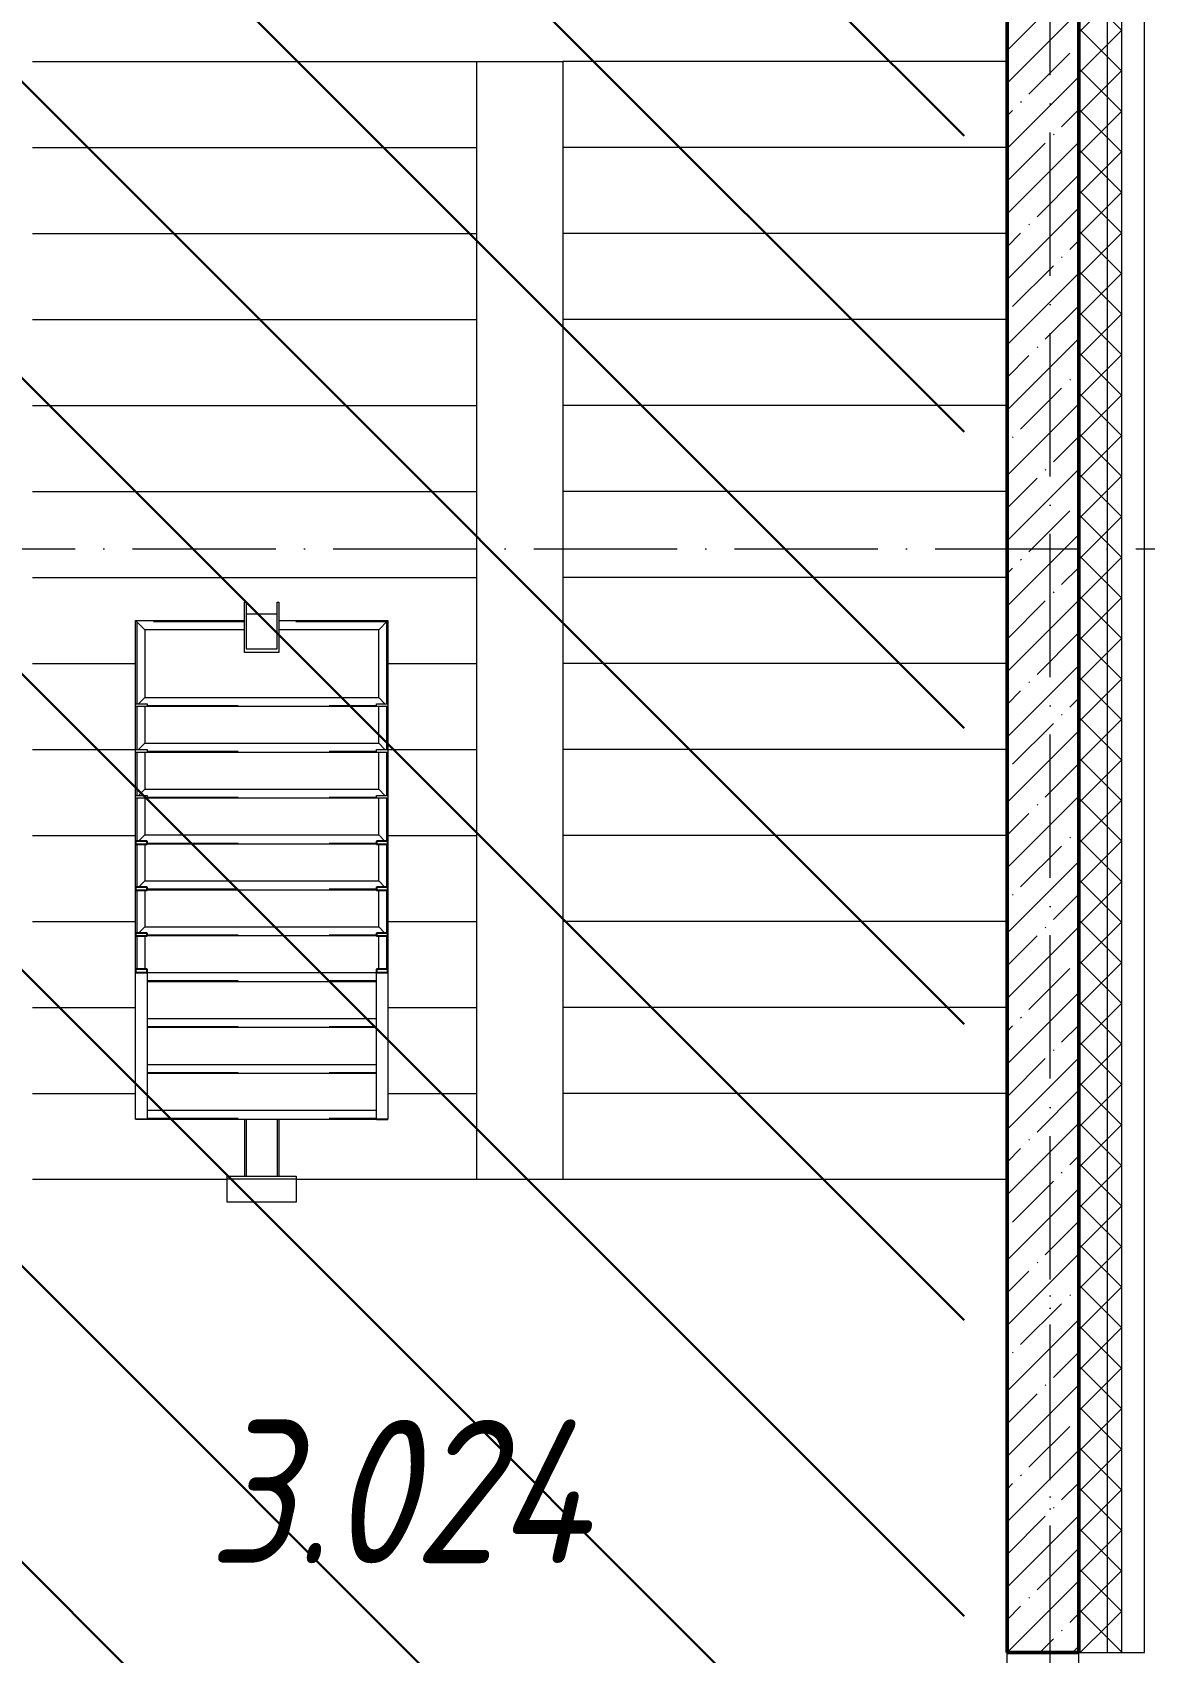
# Model space of a CAD drawing. Header units: millimetres. Extents: x -606178 to 312196, y -19338 to 632709.
# Drawn here: x -43115 to -39235, y 499875 to 505527 of the extents above; entities that cross this region are included whole.
import ezdxf

# ---------------------------------------------------------------- set-up
doc = ezdxf.new("R2010")
doc.units = ezdxf.units.MM
doc.linetypes.add('50_200_ШТРИХ_1Т_ш5_п1_п1_', pattern=[700, 500, -100, 0, -100])
doc.linetypes.add('Штрих', pattern=[635, 317.5, -317.5])
for name, color, linetype, lineweight in [('4) ЛЕстницы', 5, 'Continuous', 30), ('A-FLOR-____-OTLN', 7, 'Continuous', 9), ('A-GENM-____-HDLN', 7, 'Штрих', 9), ('A-GENM-____-MCUT', 7, 'Continuous', 25), ('A-GENM-____-OTLN', 7, 'Continuous', 9), ('A-WALL-____-MCUT', 7, 'Continuous', 13), ('A-WALL-____-MCUT-1', 7, 'Continuous', 9), ('A-WALL-____-MCUT-2', 7, 'Continuous', 50), ('A-WALL-____-OTLN', 7, 'Continuous', 9), ('A-WALL-____-PATT-1', 7, 'Continuous', 9), ('S-GRID-____-OTLN-1', 7, '50_200_ШТРИХ_1Т_ш5_п1_п1_', 9), ('S-STRS-____-OTLN-1', 7, 'Continuous', 9), ('Марки помещений', 7, 'Continuous', 9)]:
    doc.layers.add(name, color=color, linetype=linetype, lineweight=lineweight)
doc.styles.add('ISOCPEUR_I_2', font='isocpeui.ttf', dxfattribs={"width": 0.85, "height": 2.3})
pattern_1 = [(45, (-140714.89, 451794.26), (-70.71068, 70.71068), []), (135, (-140714.89, 451794.26), (-70.71068, -70.71068), [])]
pattern_2 = [(135, (-424485.6, 538657.7), (-516.3647, -516.3647), [])]

# ---------------------------------------------------------------- blocks, each defined once
blk = doc.blocks.new('ОМ_Труба_ГОСТ 8639-82 - ОМ_Труба_ГОСТ 8639-82-26350154-АР1_План отверстий 3 этажа в осях 1-64_Ю-ЯЯ')
at = {"layer": 'A-GENM-____-OTLN'}
for p, q in [((9439.1, 57971), (9439.1, 58091)), ((9439.1, 58091), (9614.1, 58091)), ((9614.1, 58085), (9451.2, 58085)), ((9451.2, 58085), (9451.2, 57977)), ((9574, 58085), (9574, 57977)), ((9614.1, 58091), (9614.1, 58085)), ((9614.1, 57971), (9439.1, 57971)), ((9451.2, 57977), (9614.1, 57977)), ((9614.1, 57977), (9614.1, 57971))]:
    blk.add_line(p, q, dxfattribs=at)
blk = doc.blocks.new('ОМ_Уголок_ГОСТ 8509-93 - ОМ_Уголок_ГОСТ 8509-93-26349651-АР1_План отверстий 3 этажа в осях 1-64_Ю-ЯЯ')
at = {"layer": 'A-GENM-____-HDLN'}
for p, q in [((4, -4), (380, -4)), ((500, -4), (876, -4))]:
    blk.add_line(p, q, dxfattribs=at)
at = {"layer": 'A-GENM-____-OTLN'}
for p, q in [((380, 0), (0, 0)), ((32, -32), (0, 0)), ((32, -32), (380, -32)), ((880, 0), (500, 0)), ((500, -32), (848, -32)), ((880, 0), (848, -32))]:
    blk.add_line(p, q, dxfattribs=at)
blk = doc.blocks.new('ОМ_Уголок_ГОСТ 8509-93 - ОМ_Уголок_ГОСТ 8509-93-V149-АР1_План отверстий 3 этажа в осях 1-64_Ю-ЯЯ')
at = {"layer": 'A-GENM-____-HDLN'}
blk.add_line((40, -4), (840, -4), dxfattribs=at)
at = {"layer": 'A-GENM-____-OTLN'}
for p, q in [((32, -32), (10, -10)), ((32, -32), (848, -32)), ((840, 0), (40, 0)), ((870, -10), (848, -32))]:
    blk.add_line(p, q, dxfattribs=at)
blk = doc.blocks.new('ОМ_Уголок_ГОСТ 8509-93 - ОМ_Уголок_ГОСТ 8509-93-19082047-АР1_План отверстий 3 этажа в осях 1-64_Ю-ЯЯ')
at = {"layer": 'A-GENM-____-HDLN'}
blk.add_line((10, -4), (296, -4), dxfattribs=at)
at = {"layer": 'A-GENM-____-OTLN'}
for p, q in [((300, 0), (10, 0)), ((32, -32), (10, -10)), ((32, -32), (268, -32)), ((300, 0), (268, -32))]:
    blk.add_line(p, q, dxfattribs=at)
blk = doc.blocks.new('ОМ_Уголок_ГОСТ 8509-93 - ОМ_Уголок_ГОСТ 8509-93-V150-АР1_План отверстий 3 этажа в осях 1-64_Ю-ЯЯ')
at = {"layer": 'A-GENM-____-HDLN'}
blk.add_line((4, -4), (290, -4), dxfattribs=at)
at = {"layer": 'A-GENM-____-OTLN'}
for p, q in [((290, 0), (0, 0)), ((32, -32), (0, 0)), ((32, -32), (268, -32)), ((290, -10), (268, -32))]:
    blk.add_line(p, q, dxfattribs=at)
blk = doc.blocks.new('ОМ_Уголок_ГОСТ 8509-93 - ОМ_Уголок_ГОСТ 8509-93-V151-АР1_План отверстий 3 этажа в осях 1-64_Ю-ЯЯ')
at = {"layer": 'A-GENM-____-HDLN'}
blk.add_line((10, -4), (160, -4), dxfattribs=at)
at = {"layer": 'A-GENM-____-OTLN'}
for p, q in [((160, 0), (10, 0)), ((32, -32), (10, -10)), ((32, -32), (160, -32))]:
    blk.add_line(p, q, dxfattribs=at)
blk = doc.blocks.new('ОМ_Уголок_ГОСТ 8509-93 - ОМ_Уголок_ГОСТ 8509-93-V152-АР1_План отверстий 3 этажа в осях 1-64_Ю-ЯЯ')
at = {"layer": 'A-GENM-____-HDLN'}
blk.add_line((140, -4), (290, -4), dxfattribs=at)
at = {"layer": 'A-GENM-____-OTLN'}
for p, q in [((290, 0), (140, 0)), ((140, -32), (268, -32)), ((290, -10), (268, -32))]:
    blk.add_line(p, q, dxfattribs=at)
blk = doc.blocks.new('ОМ_Уголок_ГОСТ 8509-93 - ОМ_Уголок_ГОСТ 8509-93-V153-АР1_План отверстий 3 этажа в осях 1-64_Ю-ЯЯ')
at = {"layer": 'A-GENM-____-HDLN'}
blk.add_line((40, -4), (840, -4), dxfattribs=at)
at = {"layer": 'A-GENM-____-OTLN'}
for p, q in [((840, 0), (40, 0)), ((40, -32), (840, -32))]:
    blk.add_line(p, q, dxfattribs=at)
blk = doc.blocks.new('ОМ_Уголок_ГОСТ 8509-93 - ОМ_Уголок_ГОСТ 8509-93-V154-АР1_План отверстий 3 этажа в осях 1-64_Ю-ЯЯ')
at = {"layer": 'A-GENM-____-HDLN'}
blk.add_line((44.3, -4), (160, -4), dxfattribs=at)
at = {"layer": 'A-GENM-____-OTLN'}
for p, q in [((160, 0), (44.3, 0)), ((44.3, -32), (160, -32))]:
    blk.add_line(p, q, dxfattribs=at)
blk = doc.blocks.new('ОМ_Уголок_ГОСТ 8509-93 - ОМ_Уголок_ГОСТ 8509-93-V155-АР1_План отверстий 3 этажа в осях 1-64_Ю-ЯЯ')
at = {"layer": 'A-GENM-____-HDLN'}
blk.add_line((140, -4), (255.7, -4), dxfattribs=at)
at = {"layer": 'A-GENM-____-OTLN'}
for p, q in [((255.7, 0), (140, 0)), ((140, -32), (255.7, -32))]:
    blk.add_line(p, q, dxfattribs=at)
blk = doc.blocks.new('ОМ_Уголок_ГОСТ 8509-93 - ОМ_Уголок_ГОСТ 8509-93-V163-АР1_План отверстий 3 этажа в осях 1-64_Ю-ЯЯ')
at = {"layer": 'A-GENM-____-HDLN'}
blk.add_line((40, -4), (840, -4), dxfattribs=at)
at = {"layer": 'A-GENM-____-OTLN'}
for p, q in [((840, 0), (0, 0)), ((1.3, -1.3), (0, 0)), ((40, -32), (840, -32))]:
    blk.add_line(p, q, dxfattribs=at)
blk = doc.blocks.new('ОМ_Труба_ГОСТ 8639-82 - ОМ_Труба_ГОСТ 8639-82-26527904-АР1_План отверстий 3 этажа в осях 1-64_Ю-ЯЯ')
at = {"layer": 'A-GENM-____-HDLN'}
for p, q in [((7810, 58085), (7611.5, 58085)), ((7810, 57977), (7611.5, 57977))]:
    blk.add_line(p, q, dxfattribs=at)
at = {"layer": 'A-GENM-____-OTLN'}
for p, q in [((7810, 58091), (7611.5, 58091)), ((7810, 57971), (7611.5, 57971))]:
    blk.add_line(p, q, dxfattribs=at)
blk = doc.blocks.new('ОМ_Уголок_ГОСТ 8510-86 - ОМ_Уголок_ГОСТ 8510-86-19082066-АР1_План отверстий 3 этажа в осях 1-64_Ю-ЯЯ')
at = {"layer": 'A-GENM-____-OTLN'}
for p, q in [((0, 0), (0, -90)), ((240, 0), (0, 0)), ((0, -10), (240, -10)), ((240, -90), (240, 0)), ((0, -90), (240, -90))]:
    blk.add_line(p, q, dxfattribs=at)
blk = doc.blocks.new('ОМ_Полоса_Трапеция прямоугольная_Прокат_ГОСТ 103-2006 - ОМ_Полоса_Трапеция прямоугольная_Прокат_ГОСТ 103-2006-19082130-АР1_План отверстий 3 этажа в осях 1-64_Ю-ЯЯ')
at = {"layer": 'A-GENM-____-OTLN'}
for p, q in [((9250, 58471), (9260, 58471)), ((9250, 58431), (9250, 58471)), ((9260, 58471), (9260, 58431)), ((9260, 58431), (9250, 58431))]:
    blk.add_line(p, q, dxfattribs=at)
blk = doc.blocks.new('ОМ_Полоса_Трапеция прямоугольная_Прокат_ГОСТ 103-2006 - ОМ_Полоса_Трапеция прямоугольная_Прокат_ГОСТ 103-2006-V157-АР1_План отверстий 3 этажа в осях 1-64_Ю-ЯЯ')
at = {"layer": 'A-GENM-____-MCUT'}
for p, q in [((8780, 58471), (8770, 58471)), ((8770, 58471), (8770, 58431)), ((8780, 58431), (8780, 58471)), ((8770, 58431), (8780, 58431))]:
    blk.add_line(p, q, dxfattribs=at)
blk = doc.blocks.new('ОМ_Полоса_Трапеция прямоугольная_Прокат_ГОСТ 103-2006 - ОМ_Полоса_Трапеция прямоугольная_Прокат_ГОСТ 103-2006-V158-АР1_План отверстий 3 этажа в осях 1-64_Ю-ЯЯ')
at = {"layer": 'A-GENM-____-MCUT'}
for p, q in [((8620, 58471), (8610, 58471)), ((8610, 58471), (8610, 58431)), ((8620, 58431), (8620, 58471)), ((8610, 58431), (8620, 58431))]:
    blk.add_line(p, q, dxfattribs=at)
blk = doc.blocks.new('ОМ_Полоса_Трапеция прямоугольная_Прокат_ГОСТ 103-2006 - ОМ_Полоса_Трапеция прямоугольная_Прокат_ГОСТ 103-2006-V159-АР1_План отверстий 3 этажа в осях 1-64_Ю-ЯЯ')
at = {"layer": 'A-GENM-____-MCUT'}
for p, q in [((8460, 58471), (8450, 58471)), ((8450, 58471), (8450, 58431)), ((8460, 58431), (8460, 58471)), ((8450, 58431), (8460, 58431))]:
    blk.add_line(p, q, dxfattribs=at)
blk = doc.blocks.new('ОМ_Полоса_Прокат_ГОСТ 103-2006 - ОМ_Полоса_Прокат_ГОСТ 103-2006-20723456-АР1_План отверстий 3 этажа в осях 1-64_Ю-ЯЯ')
at = {"layer": 'A-GENM-____-MCUT'}
for p, q in [((8334.3, 58471), (8322.8, 58471)), ((8322.8, 58471), (8322.8, 58431)), ((8334.3, 58431), (8334.3, 58471)), ((8322.8, 58431), (8334.3, 58431))]:
    blk.add_line(p, q, dxfattribs=at)
at = {"layer": 'A-GENM-____-OTLN'}
for p, q in [((7811.3, 58431), (7811.3, 58471)), ((7811.3, 58471), (8322.8, 58471)), ((8322.8, 58431), (7811.3, 58431))]:
    blk.add_line(p, q, dxfattribs=at)
blk = doc.blocks.new('ОМ_Полоса_Трапеция прямоугольная_Прокат_ГОСТ 103-2006 - ОМ_Полоса_Трапеция прямоугольная_Прокат_ГОСТ 103-2006-19082170-АР1_План отверстий 3 этажа в осях 1-64_Ю-ЯЯ')
at = {"layer": 'A-GENM-____-OTLN'}
for p, q in [((9250, 57631), (9260, 57631)), ((9250, 57591), (9250, 57631)), ((9260, 57591), (9250, 57591)), ((9260, 57631), (9260, 57591))]:
    blk.add_line(p, q, dxfattribs=at)
blk = doc.blocks.new('ОМ_Полоса_Трапеция прямоугольная_Прокат_ГОСТ 103-2006 - ОМ_Полоса_Трапеция прямоугольная_Прокат_ГОСТ 103-2006-V160-АР1_План отверстий 3 этажа в осях 1-64_Ю-ЯЯ')
at = {"layer": 'A-GENM-____-MCUT'}
for p, q in [((8780, 57631), (8770, 57631)), ((8770, 57631), (8770, 57591)), ((8770, 57591), (8780, 57591)), ((8780, 57591), (8780, 57631))]:
    blk.add_line(p, q, dxfattribs=at)
blk = doc.blocks.new('ОМ_Полоса_Трапеция прямоугольная_Прокат_ГОСТ 103-2006 - ОМ_Полоса_Трапеция прямоугольная_Прокат_ГОСТ 103-2006-V161-АР1_План отверстий 3 этажа в осях 1-64_Ю-ЯЯ')
at = {"layer": 'A-GENM-____-MCUT'}
for p, q in [((8620, 57631), (8610, 57631)), ((8610, 57631), (8610, 57591)), ((8610, 57591), (8620, 57591)), ((8620, 57591), (8620, 57631))]:
    blk.add_line(p, q, dxfattribs=at)
blk = doc.blocks.new('ОМ_Полоса_Трапеция прямоугольная_Прокат_ГОСТ 103-2006 - ОМ_Полоса_Трапеция прямоугольная_Прокат_ГОСТ 103-2006-V162-АР1_План отверстий 3 этажа в осях 1-64_Ю-ЯЯ')
at = {"layer": 'A-GENM-____-MCUT'}
for p, q in [((8460, 57631), (8450, 57631)), ((8450, 57631), (8450, 57591)), ((8450, 57591), (8460, 57591)), ((8460, 57591), (8460, 57631))]:
    blk.add_line(p, q, dxfattribs=at)
blk = doc.blocks.new('ОМ_Полоса_Прокат_ГОСТ 103-2006 - ОМ_Полоса_Прокат_ГОСТ 103-2006-19082171-АР1_План отверстий 3 этажа в осях 1-64_Ю-ЯЯ')
at = {"layer": 'A-GENM-____-OTLN'}
for p, q in [((98800, 49942.4), (98800, 49941)), ((98800, 49941), (98840, 49941)), ((98840, 49941), (98840, 49942.4))]:
    blk.add_line(p, q, dxfattribs=at)
blk = doc.blocks.new('ОМ_Полоса_Прокат_ГОСТ 103-2006 - ОМ_Полоса_Прокат_ГОСТ 103-2006-20723498-АР1_План отверстий 3 этажа в осях 1-64_Ю-ЯЯ')
at = {"layer": 'A-GENM-____-MCUT'}
for p, q in [((8334.3, 57631), (8322.8, 57631)), ((8322.8, 57631), (8322.8, 57591)), ((8322.8, 57591), (8334.3, 57591)), ((8334.3, 57591), (8334.3, 57631))]:
    blk.add_line(p, q, dxfattribs=at)
at = {"layer": 'A-GENM-____-OTLN'}
for p, q in [((7811.3, 57591), (7811.3, 57631)), ((7811.3, 57631), (8322.8, 57631)), ((8322.8, 57591), (7811.3, 57591))]:
    blk.add_line(p, q, dxfattribs=at)

msp = doc.modelspace()

# ---------------------------------------------------------------- hatches: boundary and pattern name
at = {"layer": '4) ЛЕстницы'}
h = msp.add_hatch(dxfattribs=at)
h.set_pattern_fill('ANSI31', color=256, scale=230, angle=90)
h.set_pattern_definition(pattern_2)
h.paths.add_polyline_path([(-43264.891, 501075.3011), (-43264.891, 506975.3011), (-39864.891, 506975.3011), (-39864.891, 501075.3011)])
h = msp.add_hatch(dxfattribs=at)
h.set_pattern_fill('ANSI31', color=256, scale=230, angle=90)
h.set_pattern_definition(pattern_2)
h.paths.add_polyline_path([(-47364.891, 499025.3011), (-47364.891, 501075.3011), (-39864.891, 501075.3011), (-39864.891, 499025.3011)])
at = {"layer": 'A-WALL-____-PATT-1'}
h = msp.add_hatch(dxfattribs=at)
h.set_pattern_fill('FP_4', color=256, style=0, pattern_type=2)
h.set_pattern_definition(pattern_1)
h.paths.add_polyline_path([(-39464.891, 498590.3011), (-39364.891, 498590.3011), (-39364.891, 498875.3011), (-39464.891, 498875.3011)], flags=0)
h.paths.add_polyline_path([(-39364.891, 499875.3011), (-39364.891, 507575.3011), (-39458.891, 507575.3011), (-39458.891, 507500.3011), (-39464.891, 507500.3011), (-39464.891, 499875.3011)], flags=0)
h.paths.add_polyline_path([(-39458.891, 521275.3011), (-39364.891, 521275.3011), (-39364.891, 522525.3011), (-39458.891, 522525.3011), (-39458.891, 522450.3011), (-39464.891, 522450.3011), (-39464.891, 521350.3011), (-39458.891, 521350.3011), (-39458.891, 521281.3011)], flags=0)
h.paths.add_polyline_path([(-39364.891, 524325.3011), (-39364.891, 525525.3011), (-39464.891, 525525.3011), (-39464.891, 524400.3011), (-39458.891, 524400.3011), (-39458.891, 524325.3011)], flags=0)
h.paths.add_polyline_path([(-39364.891, 527325.3011), (-39364.891, 528525.3011), (-39458.891, 528525.3011), (-39458.891, 528450.3011), (-39464.891, 528450.3011), (-39464.891, 527400.3011), (-39458.891, 527400.3011), (-39458.891, 527325.3011)], flags=0)
h.paths.add_polyline_path([(-39364.891, 530325.3011), (-39364.891, 531525.3011), (-39458.891, 531525.3011), (-39458.891, 531450.3011), (-39464.891, 531450.3011), (-39464.891, 530400.3011), (-39458.891, 530400.3011), (-39458.891, 530325.3011)], flags=0)
h.paths.add_polyline_path([(-39364.891, 533325.3011), (-39364.891, 537475.3011), (-39464.891, 537475.3011), (-39464.891, 533325.3011)], flags=0)
h = msp.add_hatch(dxfattribs=at)
h.set_pattern_fill('FP_4', color=256, style=0, pattern_type=2)
h.set_pattern_definition(pattern_1)
h.paths.add_polyline_path([(-39314.891, 498590.3011), (-39314.891, 498875.3011), (-39364.891, 498875.3011), (-39364.891, 498590.3011)], flags=0)
h.paths.add_polyline_path([(-39314.891, 499875.3011), (-39314.891, 507575.3011), (-39364.891, 507575.3011), (-39364.891, 499875.3011)], flags=0)
h.paths.add_polyline_path([(-39314.891, 521275.3011), (-39314.891, 522525.3011), (-39364.891, 522525.3011), (-39364.891, 521275.3011)], flags=0)
h.paths.add_polyline_path([(-39314.891, 524325.3011), (-39314.891, 525525.3011), (-39364.891, 525525.3011), (-39364.891, 524325.3011)], flags=0)
h.paths.add_polyline_path([(-39364.891, 527325.3011), (-39314.891, 527325.3011), (-39314.891, 528525.3011), (-39364.891, 528525.3011), (-39364.891, 528391.5333)], flags=0)
h.paths.add_polyline_path([(-39314.891, 530325.3011), (-39314.891, 531525.3011), (-39364.891, 531525.3011), (-39364.891, 530325.3011)], flags=0)
h.paths.add_polyline_path([(-39364.891, 533325.3011), (-39314.891, 533325.3011), (-39314.891, 537475.3011), (-39364.891, 537475.3011)], flags=0)
h = msp.add_hatch(dxfattribs=at)
h.set_pattern_fill('FP_12', color=256, style=0, pattern_type=2)
h.set_pattern_definition([(45, (-140714.89, 451794.26), (-114.04925, 114.04925), []), (45, (-140600.84, 451794.26), (-114.04925, 114.04925), [201.612, -40.322, 3.353, -36.97])])
h.paths.add_polyline_path([(-39464.891, 499875.3011), (-39464.891, 506975.3011), (-39714.891, 506975.3011), (-39714.891, 499875.3011)], flags=0)

# ---------------------------------------------------------------- linework, layer by layer
at = {"layer": 'A-FLOR-____-OTLN'}
for p, q in [((-42434.891, 501525.3011), (-43114.891, 501525.3011)), ((-39714.891, 501525.3011), (-42194.891, 501525.3011))]:
    msp.add_line(p, q, dxfattribs=at)
at = {"layer": 'A-WALL-____-MCUT'}
for p, q in [((-39234.891, 499875.3011), (-39234.891, 507575.3011)), ((-39464.891, 499875.3011), (-39234.891, 499875.3011))]:
    msp.add_line(p, q, dxfattribs=at)
at = {"layer": 'A-WALL-____-MCUT-1'}
for p, q in [((-39364.891, 499875.3011), (-39364.891, 507575.3011)), ((-39314.891, 499875.3011), (-39314.891, 507575.3011))]:
    msp.add_line(p, q, dxfattribs=at)
at = {"layer": 'A-WALL-____-MCUT-2'}
for p, q in [((-39714.891, 506975.3011), (-39714.891, 499875.3011)), ((-39464.891, 506975.3011), (-39464.891, 499875.3011)), ((-39714.891, 499875.3011), (-39464.891, 499875.3011))]:
    msp.add_line(p, q, dxfattribs=at)
at = {"layer": 'A-WALL-____-OTLN'}
for p, q in [((-39714.891, 498875.3011), (-39714.891, 499875.3011)), ((-39464.891, 498875.3011), (-39464.891, 499875.3011))]:
    msp.add_line(p, q, dxfattribs=at)
at = {"layer": 'S-GRID-____-OTLN-1'}
for p, q in [((-39564.891, 491375.8881), (-39564.891, 542687.1106)), ((-71470.2533, 503725.3011), (-36640.4843, 503725.3011)), ((-39564.891, 447311.6528), (-39564.891, 501675.2188)), ((-39564.891, 447311.6528), (-39564.891, 501675.2188))]:
    msp.add_line(p, q, dxfattribs=at)
at = {"layer": 'S-STRS-____-OTLN-1'}
for p, q in [((-43114.891, 505425.3011), (-41564.891, 505425.3011)), ((-43114.891, 505425.3011), (-41564.891, 505425.3011)), ((-41564.891, 505425.3011), (-41264.891, 505425.3011)), ((-41564.891, 505125.3011), (-41564.891, 505425.3011)), ((-39714.891, 505425.3011), (-41264.891, 505425.3011)), ((-41264.891, 505425.3011), (-41264.891, 505125.3011)), ((-39714.891, 505425.3011), (-41264.891, 505425.3011)), ((-43114.891, 505125.3011), (-41564.891, 505125.3011)), ((-43114.891, 505125.3011), (-41564.891, 505125.3011)), ((-41564.891, 504825.3011), (-41564.891, 505125.3011)), ((-41264.891, 505125.3011), (-41264.891, 504825.3011)), ((-39714.891, 505125.3011), (-41264.891, 505125.3011)), ((-39714.891, 505125.3011), (-41264.891, 505125.3011)), ((-43114.891, 504825.3011), (-41564.891, 504825.3011)), ((-43114.891, 504825.3011), (-41564.891, 504825.3011)), ((-41564.891, 504525.3011), (-41564.891, 504825.3011)), ((-41264.891, 504825.3011), (-41264.891, 504525.3011)), ((-39714.891, 504825.3011), (-41264.891, 504825.3011)), ((-39714.891, 504825.3011), (-41264.891, 504825.3011)), ((-43114.891, 504525.3011), (-41564.891, 504525.3011)), ((-43114.891, 504525.3011), (-41564.891, 504525.3011)), ((-41564.891, 504225.3011), (-41564.891, 504525.3011)), ((-41264.891, 504525.3011), (-41264.891, 504225.3011)), ((-39714.891, 504525.3011), (-41264.891, 504525.3011)), ((-39714.891, 504525.3011), (-41264.891, 504525.3011)), ((-43114.891, 504225.3011), (-41564.891, 504225.3011)), ((-43114.891, 504225.3011), (-41564.891, 504225.3011)), ((-41564.891, 503925.3011), (-41564.891, 504225.3011)), ((-41264.891, 504225.3011), (-41264.891, 503925.3011)), ((-39714.891, 504225.3011), (-41264.891, 504225.3011)), ((-39714.891, 504225.3011), (-41264.891, 504225.3011)), ((-43114.891, 503925.3011), (-41564.891, 503925.3011)), ((-43114.891, 503925.3011), (-41564.891, 503925.3011)), ((-41564.891, 503625.3011), (-41564.891, 503925.3011)), ((-41264.891, 503925.3011), (-41264.891, 503625.3011)), ((-39714.891, 503925.3011), (-41264.891, 503925.3011)), ((-39714.891, 503925.3011), (-41264.891, 503925.3011)), ((-43114.891, 503625.3011), (-41564.891, 503625.3011)), ((-43114.891, 503625.3011), (-41564.891, 503625.3011)), ((-41564.891, 503325.3011), (-41564.891, 503625.3011)), ((-41264.891, 503625.3011), (-41264.891, 503325.3011)), ((-39714.891, 503625.3011), (-41264.891, 503625.3011)), ((-39714.891, 503625.3011), (-41264.891, 503625.3011)), ((-43114.891, 503325.3011), (-42754.891, 503325.3011)), ((-43114.891, 503325.3011), (-42754.891, 503325.3011)), ((-41874.891, 503325.3011), (-41564.891, 503325.3011)), ((-41874.891, 503325.3011), (-41564.891, 503325.3011)), ((-41564.891, 503025.3011), (-41564.891, 503325.3011)), ((-41264.891, 503325.3011), (-41264.891, 503025.3011)), ((-39714.891, 503325.3011), (-41264.891, 503325.3011)), ((-39714.891, 503325.3011), (-41264.891, 503325.3011)), ((-43114.891, 503025.3011), (-42754.891, 503025.3011)), ((-43114.891, 503025.3011), (-42754.891, 503025.3011)), ((-41874.891, 503025.3011), (-41564.891, 503025.3011)), ((-41874.891, 503025.3011), (-41564.891, 503025.3011)), ((-41564.891, 502725.3011), (-41564.891, 503025.3011)), ((-41264.891, 503025.3011), (-41264.891, 502725.3011)), ((-39714.891, 503025.3011), (-41264.891, 503025.3011)), ((-39714.891, 503025.3011), (-41264.891, 503025.3011)), ((-43114.891, 502725.3011), (-42754.891, 502725.3011)), ((-43114.891, 502725.3011), (-42754.891, 502725.3011)), ((-41874.891, 502725.3011), (-41564.891, 502725.3011)), ((-41874.891, 502725.3011), (-41564.891, 502725.3011)), ((-41564.891, 502425.3011), (-41564.891, 502725.3011)), ((-41264.891, 502725.3011), (-41264.891, 502425.3011)), ((-39714.891, 502725.3011), (-41264.891, 502725.3011)), ((-39714.891, 502725.3011), (-41264.891, 502725.3011)), ((-43114.891, 502425.3011), (-42754.891, 502425.3011)), ((-43114.891, 502425.3011), (-42754.891, 502425.3011)), ((-41874.891, 502425.3011), (-41564.891, 502425.3011)), ((-41874.891, 502425.3011), (-41564.891, 502425.3011)), ((-41564.891, 502125.3011), (-41564.891, 502425.3011)), ((-41264.891, 502425.3011), (-41264.891, 502125.3011)), ((-39714.891, 502425.3011), (-41264.891, 502425.3011)), ((-39714.891, 502425.3011), (-41264.891, 502425.3011)), ((-43114.891, 502125.3011), (-42754.891, 502125.3011)), ((-43114.891, 502125.3011), (-42754.891, 502125.3011)), ((-41874.891, 502125.3011), (-41564.891, 502125.3011)), ((-41874.891, 502125.3011), (-41564.891, 502125.3011)), ((-41564.891, 501825.3011), (-41564.891, 502125.3011)), ((-41264.891, 502125.3011), (-41264.891, 501825.3011)), ((-39714.891, 502125.3011), (-41264.891, 502125.3011)), ((-39714.891, 502125.3011), (-41264.891, 502125.3011)), ((-43114.891, 501825.3011), (-42754.891, 501825.3011)), ((-43114.891, 501825.3011), (-42754.891, 501825.3011)), ((-41874.891, 501825.3011), (-41564.891, 501825.3011)), ((-41874.891, 501825.3011), (-41564.891, 501825.3011)), ((-41564.891, 501525.3011), (-41564.891, 501825.3011)), ((-41264.891, 501825.3011), (-41264.891, 501525.3011)), ((-39714.891, 501825.3011), (-41264.891, 501825.3011)), ((-39714.891, 501825.3011), (-41264.891, 501825.3011)), ((-39714.891, 501525.3011), (-41264.891, 501525.3011))]:
    msp.add_line(p, q, dxfattribs=at)

# ---------------------------------------------------------------- block references
at = {"layer": 'A-GENM-____-OTLN', "rotation": 89.99999999999987}
for name, p in [('ОМ_Труба_ГОСТ 8639-82 - ОМ_Труба_ГОСТ 8639-82-26350154-АР1_План отверстий 3 этажа в осях 1-64_Ю-ЯЯ', (15716.151, 493925.3011)), ('ОМ_Полоса_Трапеция прямоугольная_Прокат_ГОСТ 103-2006 - ОМ_Полоса_Трапеция прямоугольная_Прокат_ГОСТ 103-2006-19082130-АР1_План отверстий 3 этажа в осях 1-64_Ю-ЯЯ', (15716.151, 493925.3011)), ('ОМ_Полоса_Трапеция прямоугольная_Прокат_ГОСТ 103-2006 - ОМ_Полоса_Трапеция прямоугольная_Прокат_ГОСТ 103-2006-19082170-АР1_План отверстий 3 этажа в осях 1-64_Ю-ЯЯ', (15716.151, 493925.3011)), ('ОМ_Полоса_Трапеция прямоугольная_Прокат_ГОСТ 103-2006 - ОМ_Полоса_Трапеция прямоугольная_Прокат_ГОСТ 103-2006-19082130-АР1_План отверстий 3 этажа в осях 1-64_Ю-ЯЯ', (15716.151, 493765.3011)), ('ОМ_Полоса_Трапеция прямоугольная_Прокат_ГОСТ 103-2006 - ОМ_Полоса_Трапеция прямоугольная_Прокат_ГОСТ 103-2006-19082170-АР1_План отверстий 3 этажа в осях 1-64_Ю-ЯЯ', (15716.151, 493765.3011)), ('ОМ_Полоса_Трапеция прямоугольная_Прокат_ГОСТ 103-2006 - ОМ_Полоса_Трапеция прямоугольная_Прокат_ГОСТ 103-2006-19082130-АР1_План отверстий 3 этажа в осях 1-64_Ю-ЯЯ', (15716.151, 493605.3011)), ('ОМ_Полоса_Трапеция прямоугольная_Прокат_ГОСТ 103-2006 - ОМ_Полоса_Трапеция прямоугольная_Прокат_ГОСТ 103-2006-19082170-АР1_План отверстий 3 этажа в осях 1-64_Ю-ЯЯ', (15716.151, 493605.3011)), ('ОМ_Полоса_Трапеция прямоугольная_Прокат_ГОСТ 103-2006 - ОМ_Полоса_Трапеция прямоугольная_Прокат_ГОСТ 103-2006-V157-АР1_План отверстий 3 этажа в осях 1-64_Ю-ЯЯ', (15716.151, 493925.3011)), ('ОМ_Полоса_Трапеция прямоугольная_Прокат_ГОСТ 103-2006 - ОМ_Полоса_Трапеция прямоугольная_Прокат_ГОСТ 103-2006-V160-АР1_План отверстий 3 этажа в осях 1-64_Ю-ЯЯ', (15716.151, 493925.3011)), ('ОМ_Полоса_Трапеция прямоугольная_Прокат_ГОСТ 103-2006 - ОМ_Полоса_Трапеция прямоугольная_Прокат_ГОСТ 103-2006-V158-АР1_План отверстий 3 этажа в осях 1-64_Ю-ЯЯ', (15716.151, 493925.3011)), ('ОМ_Полоса_Трапеция прямоугольная_Прокат_ГОСТ 103-2006 - ОМ_Полоса_Трапеция прямоугольная_Прокат_ГОСТ 103-2006-V161-АР1_План отверстий 3 этажа в осях 1-64_Ю-ЯЯ', (15716.151, 493925.3011)), ('ОМ_Полоса_Трапеция прямоугольная_Прокат_ГОСТ 103-2006 - ОМ_Полоса_Трапеция прямоугольная_Прокат_ГОСТ 103-2006-V159-АР1_План отверстий 3 этажа в осях 1-64_Ю-ЯЯ', (15716.151, 493925.3011)), ('ОМ_Полоса_Трапеция прямоугольная_Прокат_ГОСТ 103-2006 - ОМ_Полоса_Трапеция прямоугольная_Прокат_ГОСТ 103-2006-V162-АР1_План отверстий 3 этажа в осях 1-64_Ю-ЯЯ', (15716.151, 493925.3011)), ('ОМ_Полоса_Прокат_ГОСТ 103-2006 - ОМ_Полоса_Прокат_ГОСТ 103-2006-20723456-АР1_План отверстий 3 этажа в осях 1-64_Ю-ЯЯ', (15716.151, 493925.3011)), ('ОМ_Полоса_Прокат_ГОСТ 103-2006 - ОМ_Полоса_Прокат_ГОСТ 103-2006-20723498-АР1_План отверстий 3 этажа в осях 1-64_Ю-ЯЯ', (15716.151, 493925.3011)), ('ОМ_Труба_ГОСТ 8639-82 - ОМ_Труба_ГОСТ 8639-82-26527904-АР1_План отверстий 3 этажа в осях 1-64_Ю-ЯЯ', (15716.151, 493925.3011))]:
    msp.add_blockref(name, p, dxfattribs=at)
at = {"layer": 'A-GENM-____-OTLN', "extrusion": (0, 0, -1)}
for name, p in [('ОМ_Уголок_ГОСТ 8509-93 - ОМ_Уголок_ГОСТ 8509-93-26349651-АР1_План отверстий 3 этажа в осях 1-64_Ю-ЯЯ', (41874.891, 503475.3011)), ('ОМ_Уголок_ГОСТ 8510-86 - ОМ_Уголок_ГОСТ 8510-86-19082066-АР1_План отверстий 3 этажа в осях 1-64_Ю-ЯЯ', (42194.891, 501536.7904))]:
    msp.add_blockref(name, p, dxfattribs=at)
for name, p, rotation in [('ОМ_Уголок_ГОСТ 8509-93 - ОМ_Уголок_ГОСТ 8509-93-V150-АР1_План отверстий 3 этажа в осях 1-64_Ю-ЯЯ', (42754.891, 503475.3011), 269.9999999999985), ('ОМ_Уголок_ГОСТ 8509-93 - ОМ_Уголок_ГОСТ 8509-93-19082047-АР1_План отверстий 3 этажа в осях 1-64_Ю-ЯЯ', (41874.891, 503175.3011), 89.99999999999869), ('ОМ_Уголок_ГОСТ 8509-93 - ОМ_Уголок_ГОСТ 8509-93-V152-АР1_План отверстий 3 этажа в осях 1-64_Ю-ЯЯ', (42754.891, 503315.3011), 269.9999999999985), ('ОМ_Уголок_ГОСТ 8509-93 - ОМ_Уголок_ГОСТ 8509-93-V149-АР1_План отверстий 3 этажа в осях 1-64_Ю-ЯЯ', (42754.891, 503175.3011), 180), ('ОМ_Уголок_ГОСТ 8509-93 - ОМ_Уголок_ГОСТ 8509-93-V151-АР1_План отверстий 3 этажа в осях 1-64_Ю-ЯЯ', (41874.891, 503015.3011), 89.99999999999869), ('ОМ_Уголок_ГОСТ 8509-93 - ОМ_Уголок_ГОСТ 8509-93-V152-АР1_План отверстий 3 этажа в осях 1-64_Ю-ЯЯ', (42754.891, 503155.3011), 269.9999999999985), ('ОМ_Уголок_ГОСТ 8509-93 - ОМ_Уголок_ГОСТ 8509-93-V149-АР1_План отверстий 3 этажа в осях 1-64_Ю-ЯЯ', (42754.891, 503015.3011), 180), ('ОМ_Уголок_ГОСТ 8509-93 - ОМ_Уголок_ГОСТ 8509-93-V151-АР1_План отверстий 3 этажа в осях 1-64_Ю-ЯЯ', (41874.891, 502855.3011), 89.99999999999869), ('ОМ_Уголок_ГОСТ 8509-93 - ОМ_Уголок_ГОСТ 8509-93-V149-АР1_План отверстий 3 этажа в осях 1-64_Ю-ЯЯ', (42754.891, 502855.3011), 180), ('ОМ_Уголок_ГОСТ 8509-93 - ОМ_Уголок_ГОСТ 8509-93-V152-АР1_План отверстий 3 этажа в осях 1-64_Ю-ЯЯ', (42754.891, 502995.3011), 269.9999999999985), ('ОМ_Уголок_ГОСТ 8509-93 - ОМ_Уголок_ГОСТ 8509-93-V151-АР1_План отверстий 3 этажа в осях 1-64_Ю-ЯЯ', (41874.891, 502695.3011), 89.99999999999869), ('ОМ_Уголок_ГОСТ 8509-93 - ОМ_Уголок_ГОСТ 8509-93-V149-АР1_План отверстий 3 этажа в осях 1-64_Ю-ЯЯ', (42754.891, 502695.3011), 180), ('ОМ_Уголок_ГОСТ 8509-93 - ОМ_Уголок_ГОСТ 8509-93-V152-АР1_План отверстий 3 этажа в осях 1-64_Ю-ЯЯ', (42754.891, 502835.3011), 269.9999999999985), ('ОМ_Уголок_ГОСТ 8509-93 - ОМ_Уголок_ГОСТ 8509-93-V151-АР1_План отверстий 3 этажа в осях 1-64_Ю-ЯЯ', (41874.891, 502535.3011), 89.99999999999869), ('ОМ_Уголок_ГОСТ 8509-93 - ОМ_Уголок_ГОСТ 8509-93-V149-АР1_План отверстий 3 этажа в осях 1-64_Ю-ЯЯ', (42754.891, 502535.3011), 180), ('ОМ_Уголок_ГОСТ 8509-93 - ОМ_Уголок_ГОСТ 8509-93-V152-АР1_План отверстий 3 этажа в осях 1-64_Ю-ЯЯ', (42754.891, 502675.3011), 269.9999999999985), ('ОМ_Уголок_ГОСТ 8509-93 - ОМ_Уголок_ГОСТ 8509-93-V151-АР1_План отверстий 3 этажа в осях 1-64_Ю-ЯЯ', (41874.891, 502375.3011), 89.99999999999869), ('ОМ_Уголок_ГОСТ 8509-93 - ОМ_Уголок_ГОСТ 8509-93-V155-АР1_План отверстий 3 этажа в осях 1-64_Ю-ЯЯ', (42754.891, 502515.3011), 269.9999999999985), ('ОМ_Уголок_ГОСТ 8509-93 - ОМ_Уголок_ГОСТ 8509-93-V149-АР1_План отверстий 3 этажа в осях 1-64_Ю-ЯЯ', (42754.891, 502375.3011), 180), ('ОМ_Уголок_ГОСТ 8509-93 - ОМ_Уголок_ГОСТ 8509-93-V154-АР1_План отверстий 3 этажа в осях 1-64_Ю-ЯЯ', (41874.891, 502215.3011), 89.99999999999869), ('ОМ_Уголок_ГОСТ 8509-93 - ОМ_Уголок_ГОСТ 8509-93-V153-АР1_План отверстий 3 этажа в осях 1-64_Ю-ЯЯ', (42754.891, 502215.3011), 180), ('ОМ_Уголок_ГОСТ 8509-93 - ОМ_Уголок_ГОСТ 8509-93-V153-АР1_План отверстий 3 этажа в осях 1-64_Ю-ЯЯ', (42754.891, 502055.3011), 180), ('ОМ_Уголок_ГОСТ 8509-93 - ОМ_Уголок_ГОСТ 8509-93-V153-АР1_План отверстий 3 этажа в осях 1-64_Ю-ЯЯ', (42754.891, 501895.3011), 180), ('ОМ_Уголок_ГОСТ 8509-93 - ОМ_Уголок_ГОСТ 8509-93-V163-АР1_План отверстий 3 этажа в осях 1-64_Ю-ЯЯ', (42754.891, 501735.3011), 180)]:
    msp.add_blockref(name, p, dxfattribs=dict(at, rotation=rotation))
at = {"layer": 'A-GENM-____-OTLN'}
msp.add_blockref('ОМ_Полоса_Прокат_ГОСТ 103-2006 - ОМ_Полоса_Прокат_ГОСТ 103-2006-19082171-АР1_План отверстий 3 этажа в осях 1-64_Ю-ЯЯ', (-140714.891, 451794.2592), dxfattribs=at)

# ---------------------------------------------------------------- texts
at = {"layer": 'Марки помещений', "insert": (-42502.2845, 500687.1266), "char_height": 500, "width": 817.72125, "attachment_point": 1, "style": 'ISOCPEUR_I_2'}
msp.add_mtext('3.024', dxfattribs=at)

doc.saveas('drawing.dxf')
